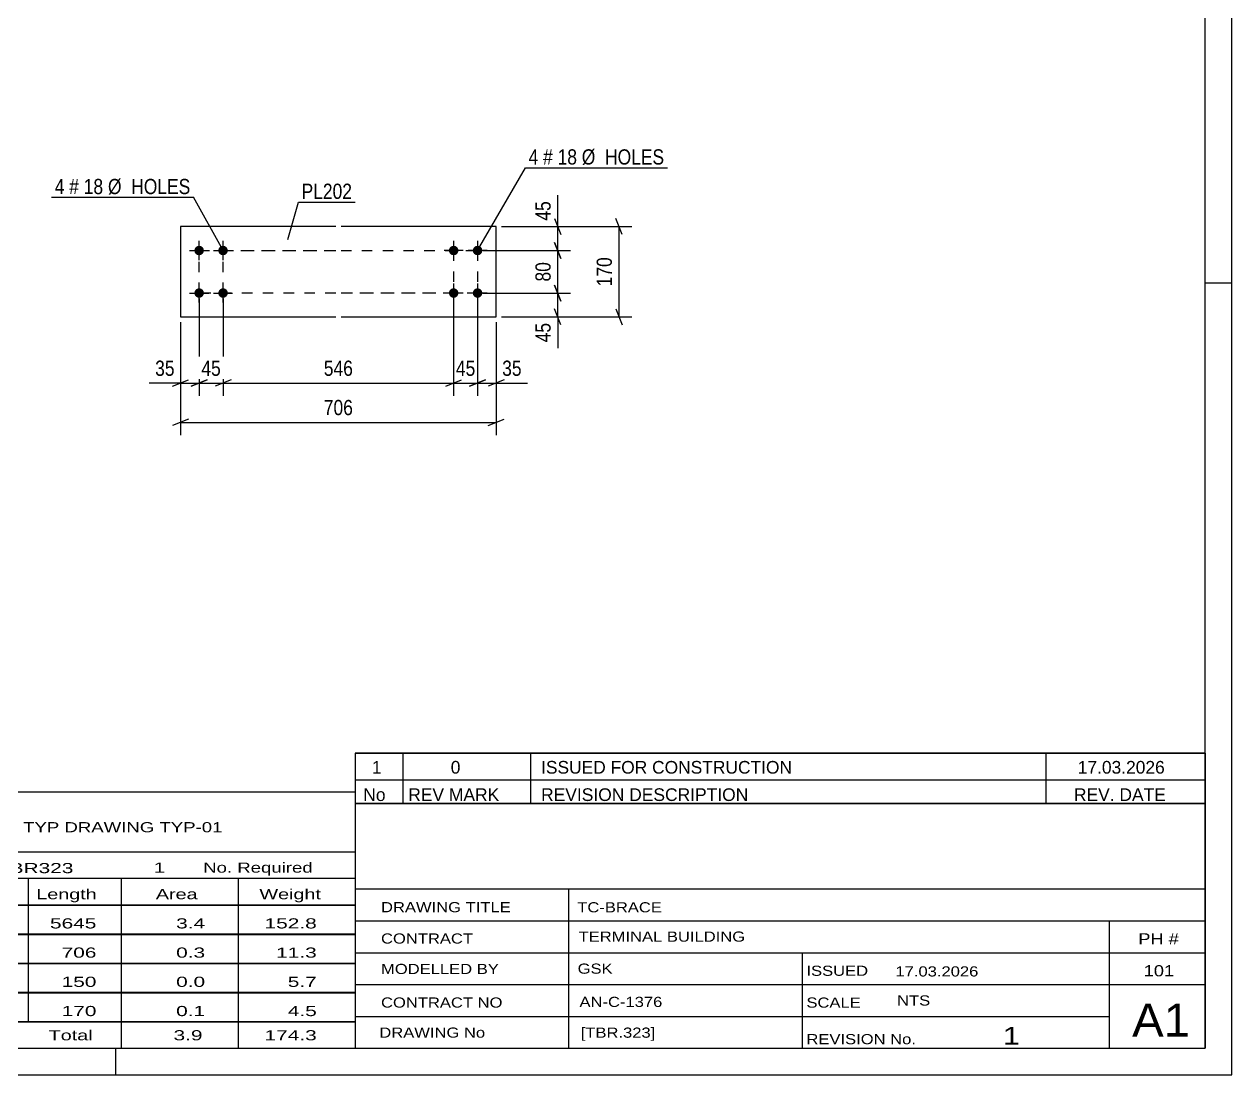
# Model space of a CAD drawing. Header units: millimetres. Extents: x 0 to 594, y 0 to 420.
# Drawn here: x 366.7 to 594, y 0 to 197.8 of the extents above; entities that cross this region are included whole.
import ezdxf

# ---------------------------------------------------------------- set-up
doc = ezdxf.new("R2010")
doc.units = ezdxf.units.MM
doc.linetypes.add('DXK_LINE_DOT2', pattern=[3.9198, 1.9599, -1.9599])
doc.styles.add('Arial Narrow', font='ARIALN.TTF', dxfattribs={"height": 0.2})

# ---------------------------------------------------------------- blocks, each defined once
blk = doc.blocks.new('Unknown-580611264-1130')
at = {"color": 5, "linetype": 'Continuous'}
for p, q in [((594, 0), (594, 420)), ((589, 5), (589, 415)), ((594, 149), (589, 149)), ((5, 5), (589, 5)), ((384, 0), (384, 5)), ((0, 0), (594, 0))]:
    blk.add_line(p, q, dxfattribs=at)
blk = doc.blocks.new('Bolt-580611264-2463 - 2457')
at = {"linetype": 'Continuous'}
for points in [[(399.65, 156.07, -1), (399.65, 154.27, -1)], [(404.15, 156.07, -1), (404.15, 154.27, -1)], [(399.65, 148.07, -1), (399.65, 146.27, -1)], [(404.15, 148.07, -1), (404.15, 146.27, -1)]]:
    blk.add_hatch(color=1, dxfattribs=at).paths.add_polyline_path(points)
at = {"color": 1, "linetype": 'Continuous'}
for p, q in [((399.65, 153.37), (399.65, 156.97)), ((404.15, 153.37), (404.15, 156.97)), ((397.85, 155.17), (401.45, 155.17)), ((402.35, 155.17), (405.95, 155.17)), ((399.65, 145.37), (399.65, 148.97)), ((404.15, 145.37), (404.15, 148.97)), ((397.85, 147.17), (401.45, 147.17)), ((402.35, 147.17), (405.95, 147.17))]:
    blk.add_line(p, q, dxfattribs=at)
blk = doc.blocks.new('Bolt-580611264-2468 - 2457')
at = {"linetype": 'Continuous'}
for points in [[(447.55, 154.27, -1), (447.55, 156.07, -1)], [(452.05, 154.27, -1), (452.05, 156.07, -1)], [(447.55, 146.27, -1), (447.55, 148.07, -1)], [(452.05, 146.27, -1), (452.05, 148.07, -1)]]:
    blk.add_hatch(color=1, dxfattribs=at).paths.add_polyline_path(points)
at = {"color": 1, "linetype": 'Continuous'}
for p, q in [((447.55, 156.97), (447.55, 153.37)), ((452.05, 156.97), (452.05, 153.37)), ((449.35, 155.17), (445.75, 155.17)), ((453.85, 155.17), (450.25, 155.17)), ((447.55, 148.97), (447.55, 145.37)), ((452.05, 148.97), (452.05, 145.37)), ((449.35, 147.17), (445.75, 147.17)), ((453.85, 147.17), (450.25, 147.17))]:
    blk.add_line(p, q, dxfattribs=at)
blk = doc.blocks.new('Part-580611264-2473 - 2457')
at = {"color": 2, "linetype": 'Continuous'}
for p, q in [((425.35, 159.67), (396.15, 159.67)), ((396.15, 159.67), (396.15, 142.67)), ((455.55, 159.67), (426.35, 159.67)), ((455.55, 142.67), (455.55, 159.67)), ((396.15, 142.67), (425.35, 142.67)), ((426.35, 142.67), (455.55, 142.67))]:
    blk.add_line(p, q, dxfattribs=at)
blk = doc.blocks.new('Rectangle-580611264-2559 - 2457')
at = {"color": 1, "linetype": 'DXK_LINE_DOT2'}
for p, q in [((399.65, 155.17), (425.35, 155.17)), ((399.65, 147.17), (399.65, 155.17)), ((426.35, 155.17), (452.05, 155.17)), ((452.05, 155.17), (452.05, 147.17)), ((425.35, 147.17), (399.65, 147.17)), ((452.05, 147.17), (426.35, 147.17))]:
    blk.add_line(p, q, dxfattribs=at)
blk = doc.blocks.new('Rectangle-580611264-2549 - 2457')
at = {"color": 1, "linetype": 'DXK_LINE_DOT2'}
for p, q in [((404.15, 155.17), (425.35, 155.17)), ((404.15, 147.17), (404.15, 155.17)), ((426.35, 155.17), (447.55, 155.17)), ((447.55, 155.17), (447.55, 147.17)), ((425.35, 147.17), (404.15, 147.17)), ((447.55, 147.17), (426.35, 147.17))]:
    blk.add_line(p, q, dxfattribs=at)
blk = doc.blocks.new('StraightDimension-580611264-2528 - 2457')
at = {"color": 7, "linetype": 'Continuous'}
for p, q in [((447.55, 146.17), (447.55, 127.83)), ((452.05, 146.17), (452.05, 127.83)), ((446.05, 129.63), (449.05, 130.83)), ((447.55, 130.23), (452.05, 130.23)), ((453.55, 130.83), (450.55, 129.63))]:
    blk.add_line(p, q, dxfattribs=at)
at = {"color": 0}
blk.add_wipeout([(452.23, 130.98), (452.23, 135.18), (447.37, 135.18), (447.37, 130.98)], dxfattribs=at)
at = {"color": 3, "style": 'Arial Narrow'}
blk.add_text('45', height=2.863, dxfattribs=at).set_placement((447.97, 131.58))
blk = doc.blocks.new('StraightDimension-580611264-2476 - 2457')
at = {"color": 7, "linetype": 'Continuous'}
for p, q in [((456.55, 159.67), (469.55, 159.67)), ((466.55, 161.17), (467.75, 158.17)), ((467.15, 155.17), (467.15, 159.67)), ((453.05, 155.17), (469.55, 155.17)), ((467.75, 153.67), (466.55, 156.67))]:
    blk.add_line(p, q, dxfattribs=at)
at = {"color": 0}
blk.add_wipeout([(466.4, 165.05), (462.2, 165.05), (462.2, 160.2), (466.4, 160.2)], dxfattribs=at)
at = {"color": 7, "linetype": 'Continuous'}
blk.add_line((467.15, 159.67), (467.15, 165.58), dxfattribs=at)
blk.add_line((467.15, 159.67), (467.15, 165.58), dxfattribs=at)
at = {"color": 3, "style": 'Arial Narrow'}
blk.add_text('45', height=2.863, rotation=90.0002, dxfattribs=at).set_placement((465.8, 160.8))
blk = doc.blocks.new('StraightDimension-580611264-2484 - 2457')
at = {"color": 7, "linetype": 'Continuous'}
for p, q in [((453.05, 155.17), (469.55, 155.17)), ((466.55, 156.67), (467.75, 153.67)), ((467.15, 147.17), (467.15, 155.17)), ((467.75, 145.67), (466.55, 148.67)), ((453.05, 147.17), (469.55, 147.17))]:
    blk.add_line(p, q, dxfattribs=at)
at = {"color": 0}
blk.add_wipeout([(466.4, 153.6), (462.2, 153.6), (462.2, 148.74), (466.4, 148.74)], dxfattribs=at)
at = {"color": 3, "style": 'Arial Narrow'}
blk.add_text('80', height=2.863, rotation=90.0002, dxfattribs=at).set_placement((465.8, 149.34))
blk = doc.blocks.new('StraightDimension-580611264-2492 - 2457')
at = {"color": 7, "linetype": 'Continuous'}
for p, q in [((466.55, 148.67), (467.75, 145.67)), ((453.05, 147.17), (469.55, 147.17)), ((467.15, 142.67), (467.15, 147.17)), ((467.75, 141.17), (466.55, 144.17)), ((456.55, 142.67), (469.55, 142.67))]:
    blk.add_line(p, q, dxfattribs=at)
at = {"color": 0}
blk.add_wipeout([(466.4, 142.15), (462.2, 142.15), (462.2, 137.29), (466.4, 137.29)], dxfattribs=at)
at = {"color": 7, "linetype": 'Continuous'}
blk.add_line((467.15, 142.67), (467.15, 136.77), dxfattribs=at)
blk.add_line((467.15, 142.67), (467.15, 136.77), dxfattribs=at)
at = {"color": 3, "style": 'Arial Narrow'}
blk.add_text('45', height=2.863, rotation=90.0002, dxfattribs=at).set_placement((465.8, 137.89))
blk = doc.blocks.new('StraightDimension-580611264-2499 - 2457')
at = {"color": 7, "linetype": 'Continuous'}
for p, q in [((456.55, 159.67), (481.08, 159.67)), ((479.28, 158.17), (478.08, 161.17)), ((478.68, 142.67), (478.68, 159.67)), ((478.08, 144.17), (479.28, 141.17)), ((456.55, 142.67), (481.08, 142.67))]:
    blk.add_line(p, q, dxfattribs=at)
at = {"color": 0}
blk.add_wipeout([(477.93, 154.51), (473.73, 154.51), (473.73, 147.83), (477.93, 147.83)], dxfattribs=at)
at = {"color": 3, "style": 'Arial Narrow'}
blk.add_text('170', height=2.863, rotation=90.0002, dxfattribs=at).set_placement((477.33, 148.43))
blk = doc.blocks.new('StraightDimension-580611264-2508 - 2457')
at = {"color": 7, "linetype": 'Continuous'}
for p, q in [((452.05, 146.17), (452.05, 127.83)), ((455.55, 141.67), (455.55, 127.83)), ((450.55, 129.63), (453.55, 130.83)), ((452.05, 130.23), (455.55, 130.23)), ((457.05, 130.83), (454.05, 129.63))]:
    blk.add_line(p, q, dxfattribs=at)
at = {"color": 0}
blk.add_wipeout([(460.93, 130.98), (460.93, 135.18), (456.08, 135.18), (456.08, 130.98)], dxfattribs=at)
at = {"color": 7, "linetype": 'Continuous'}
blk.add_line((455.55, 130.23), (461.46, 130.23), dxfattribs=at)
blk.add_line((455.55, 130.23), (461.46, 130.23), dxfattribs=at)
at = {"color": 3, "style": 'Arial Narrow'}
blk.add_text('35', height=2.863, dxfattribs=at).set_placement((456.68, 131.58))
blk = doc.blocks.new('StraightDimension-580611264-2514 - 2457')
at = {"color": 7, "linetype": 'Continuous'}
for p, q in [((399.65, 146.17), (399.65, 127.83)), ((396.15, 141.67), (396.15, 127.83)), ((394.65, 129.63), (397.65, 130.83)), ((396.15, 130.23), (399.65, 130.23)), ((401.15, 130.83), (398.15, 129.63))]:
    blk.add_line(p, q, dxfattribs=at)
at = {"color": 0}
blk.add_wipeout([(395.63, 130.98), (395.63, 135.18), (390.77, 135.18), (390.77, 130.98)], dxfattribs=at)
at = {"color": 7, "linetype": 'Continuous'}
blk.add_line((396.15, 130.23), (390.24, 130.23), dxfattribs=at)
blk.add_line((396.15, 130.23), (390.24, 130.23), dxfattribs=at)
at = {"color": 3, "style": 'Arial Narrow'}
blk.add_text('35', height=2.863, dxfattribs=at).set_placement((391.37, 131.58))
blk = doc.blocks.new('StraightDimension-580611264-2520 - 2457')
at = {"color": 7, "linetype": 'Continuous'}
for p, q in [((404.15, 146.17), (404.15, 127.83)), ((447.55, 146.17), (447.55, 127.83)), ((405.65, 130.83), (402.65, 129.63)), ((404.15, 130.23), (447.55, 130.23)), ((446.05, 129.63), (449.05, 130.83))]:
    blk.add_line(p, q, dxfattribs=at)
at = {"color": 0}
blk.add_wipeout([(429.19, 130.98), (429.19, 135.18), (422.51, 135.18), (422.51, 130.98)], dxfattribs=at)
at = {"color": 3, "style": 'Arial Narrow'}
blk.add_text('546', height=2.863, dxfattribs=at).set_placement((423.11, 131.58))
blk = doc.blocks.new('StraightDimension-580611264-2536 - 2457')
at = {"color": 7, "linetype": 'Continuous'}
for p, q in [((399.65, 146.17), (399.65, 127.83)), ((404.15, 146.17), (404.15, 127.83)), ((398.15, 129.63), (401.15, 130.83)), ((399.65, 130.23), (404.15, 130.23)), ((405.65, 130.83), (402.65, 129.63))]:
    blk.add_line(p, q, dxfattribs=at)
at = {"color": 0}
blk.add_wipeout([(404.33, 130.98), (404.33, 135.18), (399.47, 135.18), (399.47, 130.98)], dxfattribs=at)
at = {"color": 3, "style": 'Arial Narrow'}
blk.add_text('45', height=2.863, dxfattribs=at).set_placement((400.07, 131.58))
blk = doc.blocks.new('StraightDimension-580611264-2545 - 2457')
at = {"color": 7, "linetype": 'Continuous'}
for p, q in [((396.15, 141.67), (396.15, 120.43)), ((455.55, 141.67), (455.55, 120.43)), ((397.65, 123.43), (394.65, 122.23)), ((396.15, 122.83), (455.55, 122.83)), ((454.05, 122.23), (457.05, 123.43))]:
    blk.add_line(p, q, dxfattribs=at)
at = {"color": 0}
blk.add_wipeout([(429.19, 123.58), (429.19, 127.78), (422.51, 127.78), (422.51, 123.58)], dxfattribs=at)
at = {"color": 3, "style": 'Arial Narrow'}
blk.add_text('706', height=2.863, dxfattribs=at).set_placement((423.11, 124.18))
blk = doc.blocks.new('Unknown-580611264-4222')
at = {"color": 7, "linetype": 'Continuous'}
for p, q in [((429, 60.55), (589, 60.55)), ((589, 60.55), (429, 60.55)), ((429, 60.55), (429, 55.55)), ((438, 60.55), (438, 55.55)), ((462, 60.55), (462, 55.55)), ((559, 60.55), (559, 55.55)), ((589, 60.55), (589, 55.55)), ((429, 55.55), (589, 55.55)), ((429, 55.55), (429, 51.05)), ((429, 55.55), (589, 55.55)), ((438, 55.55), (438, 51.05)), ((462, 55.55), (462, 51.05)), ((559, 55.55), (559, 51.05)), ((589, 55.55), (589, 51.05)), ((589, 51.05), (429, 51.05))]:
    blk.add_line(p, q, dxfattribs=at)
at = {"color": 7, "linetype": 'Continuous', "style": 'Arial Narrow'}
for s, height, width, p in [('0', 2.39, 1.196471, (447, 56.7)), ('ISSUED FOR CONSTRUCTION', 2.3861, 1.196471, (464, 56.7)), ('17.03.2026', 2.386, 1.196471, (565, 56.7)), ('1', 2.39, 1.196471, (432.16, 56.7)), ('No', 2.386, 1.2, (430.54, 51.55)), ('REV MARK', 2.386, 1.2, (439, 51.55)), ('REVISION DESCRIPTION', 2.3861, 1.2, (464, 51.55)), ('REV. DATE', 2.386, 1.2, (564.28, 51.55))]:
    blk.add_text(s, height=height, dxfattribs=dict(at, width=width)).set_placement(p)
blk = doc.blocks.new('Unknown-580611264-4221')
at = {"color": 7, "linetype": 'Continuous'}
for p, q in [((429, 51.05), (429, 5)), ((429, 51.05), (589, 51.05)), ((589, 51), (589, 5)), ((429, 35), (589, 35)), ((469.14, 35), (469.14, 5)), ((429, 29), (589, 29)), ((571, 5.05), (571, 29.05)), ((429, 23), (589, 23)), ((513.14, 23), (513.14, 5)), ((429, 17), (589, 17)), ((429, 11), (571, 11)), ((429, 5), (589, 5))]:
    blk.add_line(p, q, dxfattribs=at)
at = {"color": 7, "style": 'Arial Narrow'}
for s, height, width, p in [('DRAWING TITLE', 1.9089, 1.425378, (433.88, 30.61)), ('TC-BRACE', 1.909, 1.425378, (470.81, 30.59)), ('CONTRACT', 1.909, 1.425378, (433.88, 24.71)), ('TERMINAL BUILDING', 1.9089, 1.425378, (471.06, 25.07)), ('MODELLED BY', 1.9089, 1.425378, (433.88, 18.98)), ('GSK', 1.909, 1.425378, (470.88, 19.04)), ('ISSUED', 1.909, 1.425378, (513.94, 18.64)), ('17.03.2026', 1.909, 1.425378, (530.69, 18.52)), ('CONTRACT NO', 1.9089, 1.425378, (433.88, 12.66)), ('AN-C-1376', 1.909, 1.425378, (471.23, 12.78)), ('SCALE', 1.909, 1.425378, (513.94, 12.65)), ('A1', 6.204, 1.25, (575.24, 7.2)), ('DRAWING No', 1.909, 1.425378, (433.56, 7)), ('[TBR.323]', 1.909, 1.425378, (471.46, 6.99)), ('REVISION No.', 1.9089, 1.425378, (513.94, 5.77)), ('1', 3.34, 1.5, (550.91, 5.68))]:
    blk.add_text(s, height=height, dxfattribs=dict(at, width=width)).set_placement(p)
at = {"color": 7, "linetype": 'Continuous', "style": 'Arial Narrow'}
for s, height, width, p in [('PH #', 2.1, 1.42538, (576.4, 24.55)), ('101', 2.1, 1.42538, (577.41, 18.55)), ('NTS', 1.909, 1.425378, (531, 13.05))]:
    blk.add_text(s, height=height, dxfattribs=dict(at, width=width)).set_placement(p)
blk = doc.blocks.new('Unknown-580611264-4223')
at = {"color": 7, "linetype": 'Continuous'}
for p, q in [((269, 53.25), (429, 53.25)), ((269, 42), (269, 53.25)), ((429, 53.25), (429, 42)), ((269, 42), (429, 42)), ((269, 42), (269, 37)), ((429, 42), (429, 37)), ((269, 37), (429, 37)), ((269, 37), (269, 32)), ((293, 37), (293, 32)), ((328.5, 37), (328.5, 32)), ((354.5, 37), (354.5, 32)), ((367.5, 37), (367.5, 32)), ((385, 37), (385, 32)), ((407, 37), (407, 32)), ((429, 37), (429, 32)), ((269, 32), (429, 32)), ((269, 31.95), (269, 26.55)), ((269, 31.95), (429, 31.95)), ((293, 32), (293, 26.5)), ((328.5, 32), (328.5, 26.5)), ((354.5, 32), (354.5, 26.5)), ((367.5, 32), (367.5, 26.5)), ((385, 32), (385, 26.5)), ((407, 32), (407, 26.5)), ((429, 31.95), (429, 26.55)), ((269, 26.55), (429, 26.55)), ((269, 26.45), (269, 21.05)), ((269, 26.45), (429, 26.45)), ((293, 26.5), (293, 21)), ((328.5, 26.5), (328.5, 21)), ((354.5, 26.5), (354.5, 21)), ((367.5, 26.5), (367.5, 21)), ((385, 26.5), (385, 21)), ((407, 26.5), (407, 21)), ((429, 26.45), (429, 21.05)), ((269, 21.05), (429, 21.05)), ((269, 20.95), (269, 15.55)), ((269, 20.95), (429, 20.95)), ((293, 21), (293, 15.5)), ((328.5, 21), (328.5, 15.5)), ((354.5, 21), (354.5, 15.5)), ((367.5, 21), (367.5, 15.5)), ((385, 21), (385, 15.5)), ((407, 21), (407, 15.5)), ((429, 20.95), (429, 15.55)), ((269, 15.55), (429, 15.55)), ((269, 15.45), (269, 10.05)), ((269, 15.45), (429, 15.45)), ((293, 15.5), (293, 10)), ((328.5, 15.5), (328.5, 10)), ((354.5, 15.5), (354.5, 10)), ((367.5, 15.5), (367.5, 10)), ((385, 15.5), (385, 10)), ((407, 15.5), (407, 10)), ((429, 15.45), (429, 10.05)), ((269, 10.05), (429, 10.05)), ((269, 10), (429, 10)), ((269, 10), (269, 5)), ((385, 10), (385, 5)), ((407, 10), (407, 5)), ((429, 10), (429, 5)), ((269, 5), (429, 5))]:
    blk.add_line(p, q, dxfattribs=at)
at = {"color": 7, "style": 'Arial Narrow'}
for s, height, width, p in [('GENERAL NOTES & WELD DETAILS :', 2.8633, 1.4, (270.15, 45.56)), ('REFER TYP DRAWING TYP-01', 1.9089, 1.6, (353.7, 45.66)), ("MATERIAL LIST FOR ASSEMBLY MK'D", 1.9089, 1.6, (270.15, 38.06)), ('TBR323', 1.909, 1.794707, (361.59, 37.97)), ('1', 1.91, 1.794707, (391.08, 38.06)), ('No. Required', 1.9089, 1.6, (400.41, 38.06)), ('Mark', 1.909, 1.7, (270.34, 33)), ('Profile', 1.909, 1.7, (303.41, 33)), ('Material', 1.909, 1.7, (333.54, 33.06)), ('No.', 1.909, 1.7, (358.5, 33.06)), ('Length', 1.909, 1.7, (369, 33.06)), ('Area', 1.909, 1.7, (391.5, 33.06)), ('Weight', 1.909, 1.7, (411, 33.06))]:
    blk.add_text(s, height=height, dxfattribs=dict(at, width=width)).set_placement(p)
at = {"color": 7, "linetype": 'Continuous', "style": 'Arial Narrow'}
for s, height, width, p in [('TBR323', 1.909, 1.794707, (270.5, 27.56)), ('SHS150*6', 1.909, 1.794707, (295, 27.56)), ('E350', 1.909, 1.794707, (334.74, 27.56)), ('1', 1.91, 1.794707, (358.86, 27.56)), ('5645', 1.909, 1.794707, (371.58, 27.56)), ('3.4', 1.909, 1.794707, (395.32, 27.56)), ('152.8', 1.909, 1.794707, (411.96, 27.56)), ('PL202', 1.909, 1.794707, (270.5, 22.06)), ('PL12*170', 1.909, 1.794707, (295, 22.06)), ('E350', 1.909, 1.794707, (334.74, 22.06)), ('1', 1.91, 1.794707, (358.86, 22.06)), ('706', 1.909, 1.794707, (373.77, 22.06)), ('0.3', 1.909, 1.794707, (395.32, 22.06)), ('11.3', 1.909, 1.794707, (414.14, 22.06)), ('PL40', 1.909, 1.794707, (270.5, 16.56)), ('PL10*120', 1.909, 1.794707, (295, 16.56)), ('E350', 1.909, 1.794707, (334.74, 16.56)), ('4', 1.91, 1.794707, (358.86, 16.56)), ('150', 1.909, 1.794707, (373.77, 16.56)), ('0.0', 1.909, 1.794707, (395.32, 16.56)), ('5.7', 1.909, 1.794707, (416.33, 16.56)), ('PL98', 1.909, 1.794707, (270.5, 11.06)), ('PL10*170', 1.909, 1.794707, (295, 11.06)), ('E350', 1.909, 1.794707, (334.74, 11.06)), ('2', 1.91, 1.794707, (358.86, 11.06)), ('170', 1.909, 1.794707, (373.77, 11.06)), ('0.1', 1.909, 1.794707, (395.32, 11.06)), ('4.5', 1.909, 1.794707, (416.33, 11.06)), ('Total', 1.909, 1.7, (371.33, 6.5)), ('3.9', 1.909, 1.794707, (394.83, 6.5)), ('174.3', 1.909, 1.794707, (411.96, 6.5))]:
    blk.add_text(s, height=height, dxfattribs=dict(at, width=width)).set_placement(p)
blk = doc.blocks.new('Mark-580611264-2459 - 2457')
at = {"color": 0}
blk.add_wipeout([(374.3, 165.79), (374.3, 168.79), (372.48, 168.79), (372.48, 165.79)], dxfattribs=at)
blk.add_wipeout([(374.3, 165.79), (374.3, 168.79), (372.48, 168.79), (372.48, 165.79)], dxfattribs=at)
blk.add_wipeout([(377.03, 165.79), (377.03, 168.79), (375.2, 168.79), (375.2, 165.79)], dxfattribs=at)
blk.add_wipeout([(377.03, 165.79), (377.03, 168.79), (375.2, 168.79), (375.2, 165.79)], dxfattribs=at)
at = {"color": 3, "style": 'Arial Narrow'}
blk.add_text('4', height=2.86, dxfattribs=at).set_placement((372.48, 165.79))
at = {"color": 0}
blk.add_wipeout([(381.59, 165.79), (381.59, 168.79), (377.93, 168.79), (377.93, 165.79)], dxfattribs=at)
blk.add_wipeout([(381.59, 165.79), (381.59, 168.79), (377.93, 168.79), (377.93, 165.79)], dxfattribs=at)
at = {"color": 3, "style": 'Arial Narrow'}
blk.add_text('#', height=2.86, dxfattribs=at).set_placement((375.2, 165.79))
at = {"color": 0}
blk.add_wipeout([(398.02, 165.79), (398.02, 168.79), (382.49, 168.79), (382.49, 165.79)], dxfattribs=at)
blk.add_wipeout([(398.02, 165.79), (398.02, 168.79), (382.49, 168.79), (382.49, 165.79)], dxfattribs=at)
at = {"color": 7, "linetype": 'Continuous'}
for p in [(371.88, 165.19), (404.15, 155.17)]:
    blk.add_line(p, (398.62, 165.19), dxfattribs=at)
at = {"color": 3, "style": 'Arial Narrow'}
for s, p in [('18', (377.93, 165.79)), ('Ø  HOLES', (382.49, 165.79))]:
    blk.add_text(s, height=2.863, dxfattribs=at).set_placement(p)
blk = doc.blocks.new('Mark-580611264-2464 - 2457')
at = {"color": 0}
blk.add_wipeout([(463.48, 171.36), (463.48, 174.36), (461.65, 174.36), (461.65, 171.36)], dxfattribs=at)
blk.add_wipeout([(463.48, 171.36), (463.48, 174.36), (461.65, 174.36), (461.65, 171.36)], dxfattribs=at)
at = {"color": 7, "linetype": 'Continuous'}
blk.add_line((452.05, 155.17), (461.05, 170.76), dxfattribs=at)
at = {"color": 0}
blk.add_wipeout([(466.21, 171.36), (466.21, 174.36), (464.38, 174.36), (464.38, 171.36)], dxfattribs=at)
blk.add_wipeout([(466.21, 171.36), (466.21, 174.36), (464.38, 174.36), (464.38, 171.36)], dxfattribs=at)
at = {"color": 3, "style": 'Arial Narrow'}
blk.add_text('4', height=2.86, dxfattribs=at).set_placement((461.65, 171.36))
at = {"color": 0}
blk.add_wipeout([(470.76, 171.36), (470.76, 174.36), (467.11, 174.36), (467.11, 171.36)], dxfattribs=at)
blk.add_wipeout([(470.76, 171.36), (470.76, 174.36), (467.11, 174.36), (467.11, 171.36)], dxfattribs=at)
at = {"color": 3, "style": 'Arial Narrow'}
blk.add_text('#', height=2.86, dxfattribs=at).set_placement((464.38, 171.36))
at = {"color": 0}
blk.add_wipeout([(487.19, 171.36), (487.19, 174.36), (471.66, 174.36), (471.66, 171.36)], dxfattribs=at)
blk.add_wipeout([(487.19, 171.36), (487.19, 174.36), (471.66, 174.36), (471.66, 171.36)], dxfattribs=at)
at = {"color": 7, "linetype": 'Continuous'}
blk.add_line((461.05, 170.76), (487.79, 170.76), dxfattribs=at)
at = {"color": 3, "style": 'Arial Narrow'}
for s, p in [('18', (467.11, 171.36)), ('Ø  HOLES', (471.66, 171.36))]:
    blk.add_text(s, height=2.863, dxfattribs=at).set_placement(p)
blk = doc.blocks.new('Mark-580611264-2469 - 2457')
at = {"color": 0}
blk.add_wipeout([(428.43, 164.89), (428.43, 167.89), (418.93, 167.89), (418.93, 164.89)], dxfattribs=at)
blk.add_wipeout([(428.43, 164.89), (428.43, 167.89), (418.93, 167.89), (418.93, 164.89)], dxfattribs=at)
at = {"color": 30, "linetype": 'Continuous'}
for p, q in [((416.35, 157.22), (418.33, 164.29)), ((418.33, 164.29), (429.03, 164.29))]:
    blk.add_line(p, q, dxfattribs=at)
at = {"color": 3, "style": 'Arial Narrow'}
blk.add_text('PL202', height=2.863, dxfattribs=at).set_placement((418.93, 164.89))

msp = doc.modelspace()

# ---------------------------------------------------------------- block references
for name in ['Unknown-580611264-1130', 'Part-580611264-2473 - 2457', 'Bolt-580611264-2463 - 2457', 'Bolt-580611264-2468 - 2457', 'Rectangle-580611264-2559 - 2457', 'Rectangle-580611264-2549 - 2457', 'Unknown-580611264-4222', 'Unknown-580611264-4223', 'Unknown-580611264-4221']:
    msp.add_blockref(name, (0, 0))

# ---------------------------------------------------------------- next in the draw order: block references
for name in ['Mark-580611264-2459 - 2457', 'Mark-580611264-2469 - 2457', 'StraightDimension-580611264-2476 - 2457', 'StraightDimension-580611264-2514 - 2457', 'StraightDimension-580611264-2528 - 2457']:
    msp.add_blockref(name, (0, 0))

# ---------------------------------------------------------------- next in the draw order: block references
for name in ['StraightDimension-580611264-2484 - 2457', 'StraightDimension-580611264-2520 - 2457']:
    msp.add_blockref(name, (0, 0))

# ---------------------------------------------------------------- next in the draw order: block references
for name in ['StraightDimension-580611264-2492 - 2457', 'StraightDimension-580611264-2536 - 2457']:
    msp.add_blockref(name, (0, 0))

# ---------------------------------------------------------------- next in the draw order: block references
msp.add_blockref('StraightDimension-580611264-2499 - 2457', (0, 0))

# ---------------------------------------------------------------- next in the draw order: block references
for name in ['Mark-580611264-2464 - 2457', 'StraightDimension-580611264-2508 - 2457']:
    msp.add_blockref(name, (0, 0))

# ---------------------------------------------------------------- next in the draw order: block references
msp.add_blockref('StraightDimension-580611264-2545 - 2457', (0, 0))

doc.saveas('drawing.dxf')
